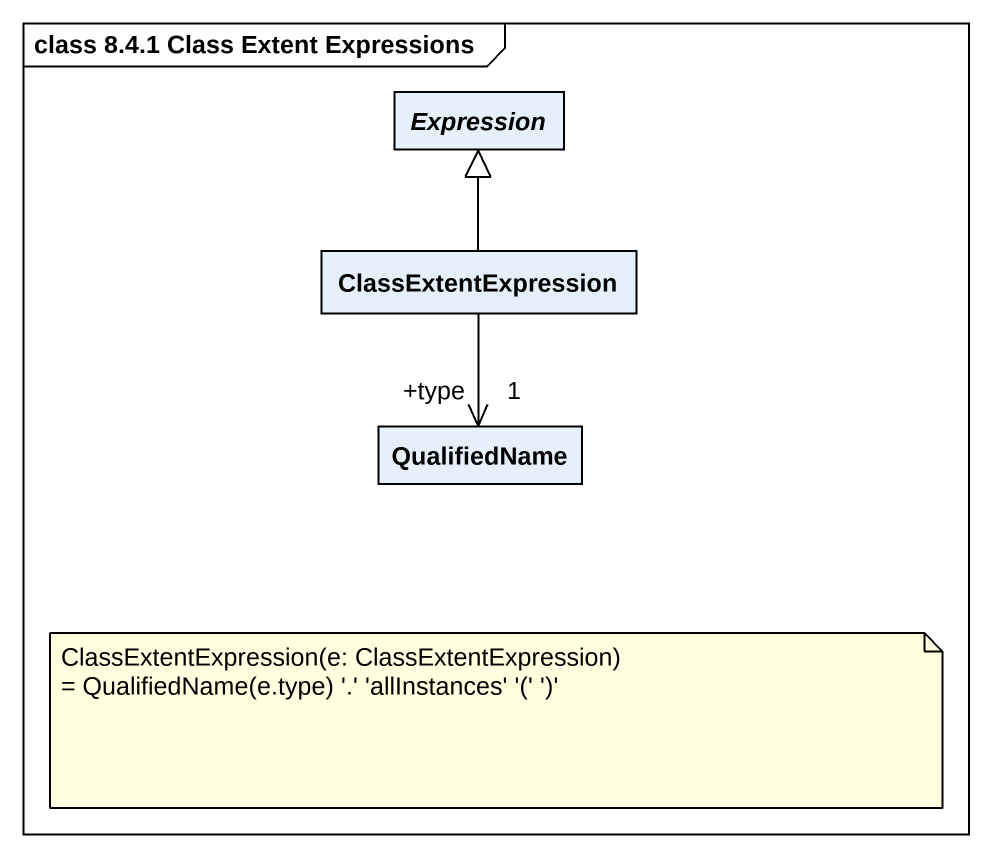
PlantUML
@startuml
mainframe class 8.4.1 Class Extent Expressions
hide circle
hide empty members
abstract class Expression
class ClassExtentExpression
class QualifiedName
ClassExtentExpression -up-|> Expression
ClassExtentExpression --> "+type\n1" QualifiedName
note as N1
  ClassExtentExpression(e: ClassExtentExpression)
  ~= QualifiedName(e.type) '.' 'allInstances' '(' ')'
end note
@enduml
